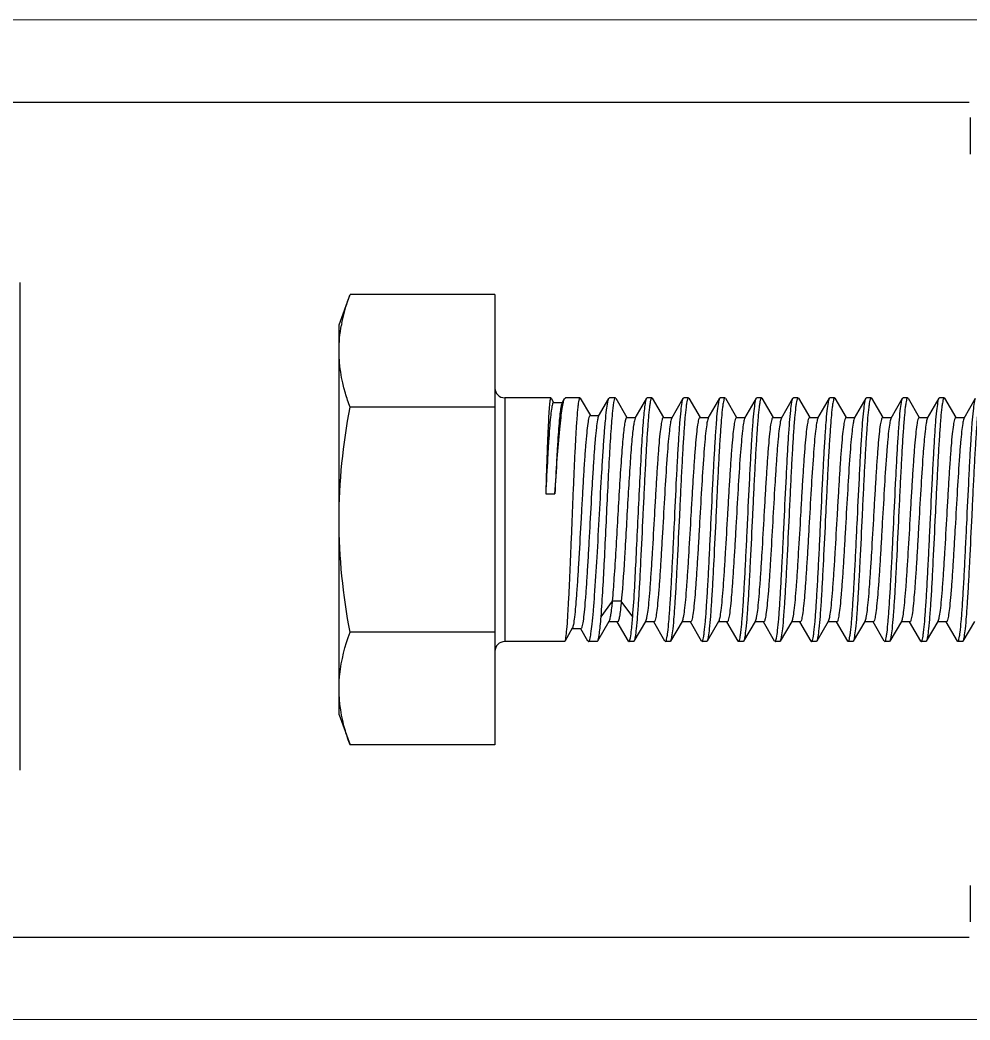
# Model space of a CAD drawing. Extents: x 1725261 to 1937680, y 860327 to 1571294.
# Drawn here: x 1854221.3 to 1854540.2, y 1227685.2 to 1228020.7 of the extents above; entities that cross this region are included whole.
import ezdxf

# ---------------------------------------------------------------- set-up
doc = ezdxf.new("R2010")
doc.units = 0
doc.header["$LTSCALE"] = 1000
doc.header["$MEASUREMENT"] = 0

msp = doc.modelspace()

# ---------------------------------------------------------------- linework, layer by layer
for p, q in [((1854842.73, 1228020.66), (1853849.2, 1228020.65)), ((1854539.86, 1227992.93), (1854194.68, 1227992.93)), ((1854540.16, 1227987.95), (1854540.16, 1227975.68)), ((1854221.28, 1227932.58), (1854221.28, 1227769.03)), ((1854328.36, 1227918.44), (1854332.05, 1227928.56)), ((1854380.7, 1227928.56), (1854332.05, 1227928.56)), ((1854380.7, 1227928.56), (1854380.7, 1227777.48)), ((1854328.36, 1227787.6), (1854328.36, 1227918.44)), ((1854383.97, 1227893.9), (1854383.97, 1227812.13)), ((1854399.47, 1227893.9), (1854383.97, 1227893.9)), ((1854399.47, 1227893.9), (1854383.97, 1227893.9)), ((1854399.47, 1227893.9), (1854399.45, 1227893.9)), ((1854399.54, 1227893.84), (1854399.47, 1227893.9)), ((1854399.54, 1227893.84), (1854400.39, 1227892.37)), ((1854400.33, 1227892.33), (1854403.31, 1227892.33)), ((1854403.23, 1227892.19), (1854404.09, 1227893.66)), ((1854404.09, 1227893.66), (1854404.37, 1227893.9)), ((1854409.2, 1227893.9), (1854404.37, 1227893.9)), ((1854409.2, 1227893.9), (1854404.37, 1227893.9)), ((1854409.2, 1227893.9), (1854409.18, 1227893.9)), ((1854409.33, 1227893.79), (1854409.2, 1227893.9)), ((1854409.33, 1227893.79), (1854412.73, 1227887.96)), ((1854415.51, 1227887.8), (1854418.95, 1227893.73)), ((1854418.95, 1227893.73), (1854419.15, 1227893.9)), ((1854421.08, 1227893.9), (1854419.15, 1227893.9)), ((1854421.08, 1227893.9), (1854419.15, 1227893.9)), ((1854421.24, 1227893.77), (1854421.08, 1227893.9)), ((1854421.24, 1227893.77), (1854425.01, 1227887.28)), ((1854427.79, 1227887.12), (1854431.65, 1227893.77)), ((1854431.65, 1227893.77), (1854431.81, 1227893.9)), ((1854433.34, 1227893.9), (1854431.81, 1227893.9)), ((1854433.34, 1227893.9), (1854431.81, 1227893.9)), ((1854433.34, 1227893.9), (1854433.32, 1227893.9)), ((1854433.51, 1227893.77), (1854433.34, 1227893.9)), ((1854433.51, 1227893.77), (1854437.28, 1227887.28)), ((1854440.06, 1227887.12), (1854443.91, 1227893.77)), ((1854443.91, 1227893.77), (1854444.07, 1227893.9)), ((1854445.61, 1227893.9), (1854444.07, 1227893.9)), ((1854445.61, 1227893.9), (1854444.07, 1227893.9)), ((1854445.61, 1227893.9), (1854445.59, 1227893.9)), ((1854445.77, 1227893.77), (1854445.61, 1227893.9)), ((1854445.77, 1227893.77), (1854449.55, 1227887.28)), ((1854452.32, 1227887.12), (1854456.18, 1227893.77)), ((1854456.18, 1227893.77), (1854456.34, 1227893.9)), ((1854457.88, 1227893.9), (1854456.34, 1227893.9)), ((1854457.88, 1227893.9), (1854456.34, 1227893.9)), ((1854457.88, 1227893.9), (1854457.85, 1227893.9)), ((1854458.04, 1227893.77), (1854457.88, 1227893.9)), ((1854458.04, 1227893.77), (1854461.81, 1227887.28)), ((1854464.59, 1227887.12), (1854468.45, 1227893.77)), ((1854468.45, 1227893.77), (1854468.61, 1227893.9)), ((1854470.14, 1227893.9), (1854468.61, 1227893.9)), ((1854470.14, 1227893.9), (1854468.61, 1227893.9)), ((1854470.14, 1227893.9), (1854470.12, 1227893.9)), ((1854470.3, 1227893.77), (1854470.14, 1227893.9)), ((1854470.3, 1227893.77), (1854474.08, 1227887.28)), ((1854476.86, 1227887.12), (1854480.71, 1227893.77)), ((1854480.71, 1227893.77), (1854480.87, 1227893.9)), ((1854482.41, 1227893.9), (1854480.87, 1227893.9)), ((1854482.41, 1227893.9), (1854480.87, 1227893.9)), ((1854482.41, 1227893.9), (1854482.39, 1227893.9)), ((1854482.57, 1227893.77), (1854482.41, 1227893.9)), ((1854482.57, 1227893.77), (1854486.34, 1227887.28)), ((1854489.12, 1227887.12), (1854492.98, 1227893.77)), ((1854492.98, 1227893.77), (1854493.14, 1227893.9)), ((1854494.68, 1227893.9), (1854493.14, 1227893.9)), ((1854494.68, 1227893.9), (1854493.14, 1227893.9)), ((1854494.68, 1227893.9), (1854494.65, 1227893.9)), ((1854494.84, 1227893.77), (1854494.68, 1227893.9)), ((1854494.84, 1227893.77), (1854498.61, 1227887.28)), ((1854501.39, 1227887.12), (1854505.25, 1227893.77)), ((1854505.25, 1227893.77), (1854505.41, 1227893.9)), ((1854506.94, 1227893.9), (1854505.41, 1227893.9)), ((1854506.94, 1227893.9), (1854505.41, 1227893.9)), ((1854506.94, 1227893.9), (1854506.92, 1227893.9)), ((1854507.1, 1227893.77), (1854506.94, 1227893.9)), ((1854507.1, 1227893.77), (1854510.88, 1227887.28)), ((1854513.66, 1227887.12), (1854517.51, 1227893.77)), ((1854517.51, 1227893.77), (1854517.67, 1227893.9)), ((1854519.21, 1227893.9), (1854517.67, 1227893.9)), ((1854519.21, 1227893.9), (1854517.67, 1227893.9)), ((1854519.21, 1227893.9), (1854519.19, 1227893.9)), ((1854519.37, 1227893.77), (1854519.21, 1227893.9)), ((1854519.37, 1227893.77), (1854523.14, 1227887.28)), ((1854525.92, 1227887.12), (1854529.78, 1227893.77)), ((1854529.78, 1227893.77), (1854529.94, 1227893.9)), ((1854531.48, 1227893.9), (1854529.94, 1227893.9)), ((1854531.48, 1227893.9), (1854529.94, 1227893.9)), ((1854531.48, 1227893.9), (1854531.45, 1227893.9)), ((1854531.64, 1227893.77), (1854531.48, 1227893.9)), ((1854531.64, 1227893.77), (1854535.41, 1227887.28)), ((1854538.19, 1227887.12), (1854542.04, 1227893.77)), ((1854380.7, 1227890.79), (1854332.05, 1227890.79)), ((1854412.63, 1227887.96), (1854415.6, 1227887.96)), ((1854424.92, 1227887.28), (1854427.89, 1227887.28)), ((1854437.18, 1227887.28), (1854440.15, 1227887.28)), ((1854440.06, 1227887.12), (1854439.98, 1227886.96)), ((1854449.45, 1227887.28), (1854452.42, 1227887.28)), ((1854452.32, 1227887.12), (1854452.24, 1227886.95)), ((1854461.72, 1227887.28), (1854464.69, 1227887.28)), ((1854464.59, 1227887.12), (1854464.51, 1227886.94)), ((1854473.98, 1227887.28), (1854476.95, 1227887.28)), ((1854486.25, 1227887.28), (1854489.22, 1227887.28)), ((1854489.12, 1227887.12), (1854489.03, 1227886.92)), ((1854498.52, 1227887.28), (1854501.49, 1227887.28)), ((1854501.39, 1227887.12), (1854501.3, 1227886.92)), ((1854510.78, 1227887.28), (1854513.75, 1227887.28)), ((1854513.66, 1227887.12), (1854513.56, 1227886.91)), ((1854523.05, 1227887.28), (1854526.02, 1227887.28)), ((1854525.92, 1227887.12), (1854525.82, 1227886.9)), ((1854535.31, 1227887.28), (1854538.28, 1227887.28)), ((1854538.19, 1227887.12), (1854538.09, 1227886.89)), ((1854397.74, 1227861.72), (1854400.8, 1227861.72)), ((1854420.05, 1227825.75), (1854416.21, 1227820.47)), ((1854423.12, 1227825.75), (1854420.05, 1227825.75)), ((1854426.94, 1227820.47), (1854423.12, 1227825.75)), ((1854418.97, 1227818.9), (1854415.11, 1227812.26)), ((1854421.85, 1227818.73), (1854418.88, 1227818.73)), ((1854425.5, 1227812.27), (1854421.75, 1227818.73)), ((1854431.24, 1227818.92), (1854427.37, 1227812.27)), ((1854434.12, 1227818.75), (1854431.15, 1227818.75)), ((1854437.78, 1227812.27), (1854434.02, 1227818.75)), ((1854443.51, 1227818.92), (1854439.64, 1227812.27)), ((1854446.38, 1227818.75), (1854443.41, 1227818.75)), ((1854450.05, 1227812.27), (1854446.29, 1227818.75)), ((1854455.77, 1227818.92), (1854451.9, 1227812.27)), ((1854458.65, 1227818.75), (1854455.68, 1227818.75)), ((1854462.31, 1227812.27), (1854458.55, 1227818.75)), ((1854468.04, 1227818.92), (1854464.17, 1227812.27)), ((1854470.92, 1227818.75), (1854467.95, 1227818.75)), ((1854474.58, 1227812.27), (1854470.82, 1227818.75)), ((1854471.02, 1227818.8), (1854470.92, 1227818.75)), ((1854480.31, 1227818.92), (1854476.44, 1227812.27)), ((1854483.18, 1227818.75), (1854480.21, 1227818.75)), ((1854486.85, 1227812.27), (1854483.09, 1227818.75)), ((1854492.57, 1227818.92), (1854488.7, 1227812.27)), ((1854495.45, 1227818.75), (1854492.48, 1227818.75)), ((1854499.11, 1227812.27), (1854495.35, 1227818.75)), ((1854504.84, 1227818.92), (1854500.97, 1227812.27)), ((1854507.72, 1227818.75), (1854504.74, 1227818.75)), ((1854511.38, 1227812.27), (1854507.62, 1227818.75)), ((1854517.11, 1227818.92), (1854513.24, 1227812.27)), ((1854519.98, 1227818.75), (1854517.01, 1227818.75)), ((1854523.64, 1227812.27), (1854519.89, 1227818.75)), ((1854529.37, 1227818.92), (1854525.5, 1227812.27)), ((1854532.25, 1227818.75), (1854529.28, 1227818.75)), ((1854535.91, 1227812.27), (1854532.15, 1227818.75)), ((1854541.64, 1227818.92), (1854537.77, 1227812.27)), ((1854380.7, 1227815.25), (1854332.05, 1227815.25)), ((1854406.66, 1227816.6), (1854404.12, 1227812.22)), ((1854409.55, 1227816.44), (1854406.57, 1227816.44)), ((1854411.84, 1227812.33), (1854409.48, 1227816.4)), ((1854404.02, 1227812.13), (1854383.97, 1227812.13)), ((1854404.02, 1227812.13), (1854383.97, 1227812.13)), ((1854404.12, 1227812.22), (1854404.02, 1227812.13)), ((1854411.84, 1227812.33), (1854412.08, 1227812.13)), ((1854414.96, 1227812.13), (1854412.08, 1227812.13)), ((1854414.96, 1227812.13), (1854412.08, 1227812.13)), ((1854415.11, 1227812.26), (1854414.96, 1227812.13)), ((1854425.5, 1227812.27), (1854425.66, 1227812.13)), ((1854427.21, 1227812.13), (1854425.66, 1227812.13)), ((1854427.21, 1227812.13), (1854425.66, 1227812.13)), ((1854427.37, 1227812.27), (1854427.21, 1227812.13)), ((1854437.78, 1227812.27), (1854437.94, 1227812.13)), ((1854439.48, 1227812.13), (1854437.94, 1227812.13)), ((1854439.48, 1227812.13), (1854437.94, 1227812.13)), ((1854437.94, 1227812.13), (1854437.96, 1227812.13)), ((1854439.64, 1227812.27), (1854439.48, 1227812.13)), ((1854450.05, 1227812.27), (1854450.21, 1227812.13)), ((1854451.74, 1227812.13), (1854450.21, 1227812.13)), ((1854451.74, 1227812.13), (1854450.21, 1227812.13)), ((1854450.21, 1227812.13), (1854450.23, 1227812.13)), ((1854451.9, 1227812.27), (1854451.74, 1227812.13)), ((1854462.31, 1227812.27), (1854462.47, 1227812.13)), ((1854464.01, 1227812.13), (1854462.47, 1227812.13)), ((1854464.01, 1227812.13), (1854462.47, 1227812.13)), ((1854462.47, 1227812.13), (1854462.5, 1227812.13)), ((1854464.06, 1227812.14), (1854464.01, 1227812.13)), ((1854464.12, 1227812.19), (1854464.06, 1227812.14)), ((1854464.17, 1227812.27), (1854464.12, 1227812.19)), ((1854474.58, 1227812.27), (1854474.74, 1227812.13)), ((1854474.74, 1227812.13), (1854474.79, 1227812.14)), ((1854476.28, 1227812.13), (1854474.74, 1227812.13)), ((1854474.79, 1227812.14), (1854474.85, 1227812.19)), ((1854476.28, 1227812.13), (1854474.85, 1227812.13)), ((1854476.44, 1227812.27), (1854476.28, 1227812.13)), ((1854486.85, 1227812.27), (1854487.01, 1227812.13)), ((1854488.54, 1227812.13), (1854487.01, 1227812.13)), ((1854488.54, 1227812.13), (1854487.01, 1227812.13)), ((1854487.01, 1227812.13), (1854487.03, 1227812.13)), ((1854488.7, 1227812.27), (1854488.54, 1227812.13)), ((1854499.11, 1227812.27), (1854499.27, 1227812.13)), ((1854500.81, 1227812.13), (1854499.27, 1227812.13)), ((1854500.81, 1227812.13), (1854499.27, 1227812.13)), ((1854499.27, 1227812.13), (1854499.3, 1227812.13)), ((1854500.97, 1227812.27), (1854500.81, 1227812.13)), ((1854511.38, 1227812.27), (1854511.54, 1227812.13)), ((1854513.08, 1227812.13), (1854511.54, 1227812.13)), ((1854513.08, 1227812.13), (1854511.54, 1227812.13)), ((1854511.54, 1227812.13), (1854511.56, 1227812.13)), ((1854513.24, 1227812.27), (1854513.08, 1227812.13)), ((1854523.64, 1227812.27), (1854523.81, 1227812.13)), ((1854525.34, 1227812.13), (1854523.81, 1227812.13)), ((1854525.34, 1227812.13), (1854523.81, 1227812.13)), ((1854523.81, 1227812.13), (1854523.83, 1227812.13)), ((1854525.5, 1227812.27), (1854525.34, 1227812.13)), ((1854535.91, 1227812.27), (1854536.07, 1227812.13)), ((1854537.61, 1227812.13), (1854536.07, 1227812.13)), ((1854537.61, 1227812.13), (1854536.07, 1227812.13)), ((1854536.07, 1227812.13), (1854536.09, 1227812.13)), ((1854537.77, 1227812.27), (1854537.61, 1227812.13)), ((1854328.36, 1227787.6), (1854332.05, 1227777.48)), ((1854380.7, 1227777.48), (1854332.05, 1227777.48)), ((1854540.16, 1227730.35), (1854540.16, 1227718.09)), ((1854539.91, 1227712.83), (1854198.91, 1227712.83)), ((1854842.21, 1227685.39), (1853849.2, 1227685.19))]:
    msp.add_line(p, q)
for centre, radius, start, end in [((1854381.15, 1227908.65), 52.86, 168.6931, 169.4725), ((1854383.97, 1227897.18), 3.27, 180, 270), ((1854383.97, 1227808.86), 3.27, 90, 180)]:
    msp.add_arc(centre, radius, start, end)
for points, knots in [([(1854329.32, 1227919.02), (1854329.8, 1227921.44), (1854330.68, 1227924.64), (1854331.76, 1227927.77), (1854332.05, 1227928.56)], [0, 0, 0, 0, 0.746895, 1, 1, 1, 1]), ([(1854332.05, 1227890.79), (1854331.48, 1227892.33), (1854329.46, 1227898.43), (1854328.36, 1227904.89), (1854328.36, 1227909.67)], [0, 0, 0, 0, 0.255696, 1, 1, 1, 1]), ([(1854399.45, 1227893.9), (1854399.39, 1227893.88), (1854399.31, 1227893.62), (1854399.21, 1227893.19), (1854399.1, 1227892.41), (1854398.94, 1227890.88), (1854398.76, 1227888.28), (1854398.55, 1227884.45), (1854398.35, 1227879.72), (1854398.14, 1227874.23), (1854397.94, 1227868.15), (1854397.8, 1227863.91), (1854397.74, 1227861.72)], [0, 0, 0, 0, 0.006463, 0.021259, 0.044741, 0.076818, 0.165921, 0.286162, 0.434178, 0.605806, 0.79621, 1, 1, 1, 1]), ([(1854400.33, 1227892.33), (1854400.26, 1227892.33), (1854400.1, 1227892.11), (1854399.89, 1227891.4), (1854399.6, 1227889.76), (1854399.3, 1227887.09), (1854398.99, 1227883.43), (1854398.67, 1227878.93), (1854398.23, 1227871.6), (1854397.94, 1227865.78), (1854397.74, 1227861.72)], [0, 0, 0, 0, 0.007029, 0.021662, 0.076602, 0.165188, 0.285057, 0.432865, 0.604499, 1, 1, 1, 1]), ([(1854400.8, 1227861.72), (1854401.07, 1227865.67), (1854401.57, 1227872.9), (1854402.25, 1227881.43), (1854402.83, 1227887.02), (1854403.21, 1227890.05), (1854403.6, 1227892.17), (1854403.88, 1227893.3), (1854404.09, 1227893.66)], [0, 0, 0, 0, 0.369025, 0.676578, 0.797829, 0.893394, 0.961137, 1, 1, 1, 1]), ([(1854403.23, 1227892.19), (1854403.05, 1227891.88), (1854402.86, 1227890.86), (1854402.55, 1227888.92), (1854402.28, 1227886.06), (1854401.98, 1227882.41), (1854401.68, 1227878.02), (1854401.27, 1227871.05), (1854400.99, 1227865.54), (1854400.8, 1227861.72)], [0, 0, 0, 0, 0.03477, 0.099862, 0.194036, 0.315014, 0.459836, 0.624963, 1, 1, 1, 1]), ([(1854409.18, 1227893.9), (1854409.09, 1227893.88), (1854408.96, 1227893.54), (1854408.82, 1227892.97), (1854408.66, 1227891.97), (1854408.42, 1227890), (1854408.15, 1227886.67), (1854407.83, 1227881.81), (1854407.52, 1227875.89), (1854407.21, 1227869.13), (1854406.89, 1227861.79), (1854406.58, 1227854.12), (1854406.27, 1227846.41), (1854405.96, 1227838.95), (1854405.66, 1227832), (1854405.36, 1227825.81), (1854405.05, 1227820.64), (1854404.8, 1227816.61), (1854404.46, 1227813.98), (1854404.33, 1227812.59), (1854404.12, 1227812.22)], [0, 0, 0, 0, 0.003479, 0.011119, 0.023138, 0.039478, 0.084569, 0.144819, 0.218054, 0.30161, 0.392438, 0.487225, 0.582511, 0.674818, 0.760772, 0.837237, 0.901428, 0.951015, 0.984221, 1, 1, 1, 1]), ([(1854412.51, 1227812.82), (1854412.71, 1227813.46), (1854413.01, 1227815.19), (1854413.4, 1227818.36), (1854413.79, 1227822.64), (1854414.37, 1227830.12), (1854415.03, 1227840.99), (1854415.79, 1227854.82), (1854416.43, 1227866.52), (1854416.97, 1227875.31), (1854417.35, 1227880.97), (1854417.74, 1227885.73), (1854418.1, 1227889.46), (1854418.49, 1227891.99), (1854418.72, 1227893.34), (1854418.95, 1227893.73)], [0, 0, 0, 0, 0.024854, 0.064557, 0.117968, 0.183425, 0.34188, 0.519926, 0.695025, 0.774452, 0.845022, 0.904492, 0.95099, 0.983092, 1, 1, 1, 1]), ([(1854420.73, 1227893.26), (1854420.4, 1227892.05), (1854420.07, 1227888.53), (1854419.51, 1227881.96), (1854419, 1227872.97), (1854418.45, 1227862.33), (1854417.92, 1227850.92), (1854417.23, 1227836.88), (1854416.71, 1227826.74), (1854416.21, 1227820.47)], [0, 0, 0, 0, 0.051689, 0.144713, 0.271544, 0.421712, 0.582779, 0.741399, 1, 1, 1, 1]), ([(1854421.08, 1227893.9), (1854421, 1227893.9), (1854420.83, 1227893.64), (1854420.78, 1227893.43), (1854420.73, 1227893.26)], [0, 0, 0, 0, 0.316243, 1, 1, 1, 1]), ([(1854426.94, 1227820.47), (1854427.46, 1227827.05), (1854428, 1227837.66), (1854428.71, 1227852.33), (1854429.27, 1227864.13), (1854429.83, 1227874.92), (1854430.31, 1227882.84), (1854430.73, 1227887.94), (1854431, 1227890.66), (1854431.29, 1227892.5), (1854431.48, 1227893.47), (1854431.65, 1227893.77)], [0, 0, 0, 0, 0.269192, 0.433946, 0.599559, 0.751167, 0.875181, 0.923254, 0.96054, 0.986252, 1, 1, 1, 1]), ([(1854433.32, 1227893.9), (1854433.23, 1227893.88), (1854433.07, 1227893.55), (1854432.92, 1227892.98), (1854432.74, 1227891.99), (1854432.47, 1227890.03), (1854432.16, 1227886.74), (1854431.8, 1227881.92), (1854431.44, 1227876.06), (1854431.08, 1227869.36), (1854430.71, 1227862.06), (1854430.23, 1227851.93), (1854429.75, 1227841.92), (1854429.25, 1227832.38), (1854428.89, 1227826.18), (1854428.52, 1227820.95), (1854428.2, 1227816.86), (1854427.81, 1227814.13), (1854427.61, 1227812.68), (1854427.37, 1227812.27)], [0, 0, 0, 0, 0.003606, 0.011247, 0.023194, 0.039404, 0.084092, 0.143784, 0.216355, 0.299204, 0.389343, 0.483517, 0.670349, 0.756272, 0.83299, 0.897744, 0.948219, 0.982646, 1, 1, 1, 1]), ([(1854437.96, 1227812.13), (1854438.06, 1227812.16), (1854438.21, 1227812.49), (1854438.37, 1227813.06), (1854438.55, 1227814.04), (1854438.82, 1227816), (1854439.13, 1227819.29), (1854439.49, 1227824.11), (1854439.85, 1227829.98), (1854440.21, 1227836.68), (1854440.57, 1227843.97), (1854441.06, 1227854.09), (1854441.53, 1227864.11), (1854442.03, 1227873.64), (1854442.39, 1227879.85), (1854442.76, 1227885.07), (1854443.09, 1227889.17), (1854443.48, 1227891.91), (1854443.68, 1227893.35), (1854443.91, 1227893.77)], [0, 0, 0, 0, 0.00361, 0.011255, 0.023205, 0.039416, 0.084097, 0.143781, 0.216343, 0.299178, 0.3893, 0.483456, 0.670274, 0.756195, 0.832914, 0.897676, 0.948169, 0.98262, 1, 1, 1, 1]), ([(1854445.59, 1227893.9), (1854445.49, 1227893.88), (1854445.34, 1227893.55), (1854445.18, 1227892.98), (1854445, 1227891.99), (1854444.74, 1227890.03), (1854444.42, 1227886.74), (1854444.07, 1227881.93), (1854443.71, 1227876.06), (1854443.34, 1227869.36), (1854442.98, 1227862.07), (1854442.49, 1227851.94), (1854442.02, 1227841.92), (1854441.52, 1227832.38), (1854441.16, 1227826.18), (1854440.79, 1227820.95), (1854440.47, 1227816.86), (1854440.08, 1227814.13), (1854439.88, 1227812.68), (1854439.64, 1227812.27)], [0, 0, 0, 0, 0.003604, 0.011244, 0.023189, 0.039398, 0.084081, 0.143773, 0.216344, 0.29919, 0.389328, 0.483502, 0.67034, 0.756263, 0.832984, 0.89774, 0.948217, 0.982646, 1, 1, 1, 1]), ([(1854450.23, 1227812.13), (1854450.33, 1227812.16), (1854450.48, 1227812.49), (1854450.64, 1227813.06), (1854450.82, 1227814.04), (1854451.08, 1227816), (1854451.4, 1227819.29), (1854451.75, 1227824.11), (1854452.11, 1227829.98), (1854452.48, 1227836.68), (1854452.84, 1227843.97), (1854453.33, 1227854.09), (1854453.8, 1227864.11), (1854454.3, 1227873.64), (1854454.66, 1227879.85), (1854455.03, 1227885.08), (1854455.35, 1227889.17), (1854455.74, 1227891.91), (1854455.94, 1227893.35), (1854456.18, 1227893.77)], [0, 0, 0, 0, 0.003611, 0.011257, 0.023206, 0.039418, 0.084102, 0.143788, 0.216352, 0.299187, 0.389308, 0.483466, 0.670283, 0.7562, 0.832918, 0.897681, 0.948172, 0.982621, 1, 1, 1, 1]), ([(1854457.85, 1227893.9), (1854457.76, 1227893.88), (1854457.61, 1227893.55), (1854457.45, 1227892.98), (1854457.27, 1227891.99), (1854457, 1227890.03), (1854456.69, 1227886.74), (1854456.33, 1227881.92), (1854455.97, 1227876.06), (1854455.61, 1227869.36), (1854455.24, 1227862.07), (1854454.76, 1227851.94), (1854454.28, 1227841.92), (1854453.78, 1227832.38), (1854453.43, 1227826.18), (1854453.06, 1227820.95), (1854452.73, 1227816.86), (1854452.34, 1227814.13), (1854452.14, 1227812.68), (1854451.9, 1227812.27)], [0, 0, 0, 0, 0.003606, 0.011247, 0.023192, 0.039401, 0.084085, 0.143776, 0.216348, 0.299195, 0.38933, 0.483503, 0.670342, 0.756264, 0.832982, 0.897739, 0.948217, 0.982647, 1, 1, 1, 1]), ([(1854462.5, 1227812.13), (1854462.59, 1227812.16), (1854462.74, 1227812.49), (1854462.9, 1227813.06), (1854463.08, 1227814.04), (1854463.35, 1227816), (1854463.66, 1227819.29), (1854464.02, 1227824.11), (1854464.38, 1227829.98), (1854464.74, 1227836.68), (1854465.11, 1227843.97), (1854465.59, 1227854.09), (1854466.07, 1227864.11), (1854466.57, 1227873.64), (1854466.93, 1227879.85), (1854467.29, 1227885.08), (1854467.62, 1227889.17), (1854468.01, 1227891.91), (1854468.21, 1227893.35), (1854468.45, 1227893.77)], [0, 0, 0, 0, 0.00361, 0.011255, 0.023204, 0.039415, 0.0841, 0.143787, 0.21635, 0.299184, 0.389308, 0.483468, 0.670284, 0.7562, 0.83292, 0.897683, 0.948173, 0.982621, 1, 1, 1, 1]), ([(1854470.12, 1227893.9), (1854470.03, 1227893.88), (1854469.87, 1227893.55), (1854469.72, 1227892.98), (1854469.54, 1227891.99), (1854469.27, 1227890.04), (1854468.96, 1227886.75), (1854468.6, 1227881.93), (1854468.24, 1227876.06), (1854467.87, 1227869.36), (1854467.51, 1227862.07), (1854467.02, 1227851.94), (1854466.55, 1227841.92), (1854466.05, 1227832.39), (1854465.69, 1227826.18), (1854465.32, 1227820.95), (1854465, 1227816.86), (1854464.61, 1227814.13), (1854464.41, 1227812.68), (1854464.17, 1227812.27)], [0, 0, 0, 0, 0.003598, 0.011231, 0.023168, 0.039371, 0.084041, 0.143721, 0.216288, 0.299135, 0.389272, 0.483446, 0.670301, 0.756235, 0.832961, 0.897725, 0.94821, 0.982644, 1, 1, 1, 1]), ([(1854474.85, 1227812.19), (1854474.94, 1227812.3), (1854475.07, 1227812.69), (1854475.35, 1227813.9), (1854475.64, 1227816.29), (1854476, 1227820.07), (1854476.34, 1227825.03), (1854476.7, 1227830.96), (1854477.06, 1227837.67), (1854477.42, 1227844.92), (1854477.9, 1227854.91), (1854478.37, 1227864.76), (1854478.86, 1227874.11), (1854479.21, 1227880.18), (1854479.58, 1227885.28), (1854479.9, 1227889.28), (1854480.28, 1227891.95), (1854480.48, 1227893.36), (1854480.71, 1227893.77)], [0, 0, 0, 0, 0.005244, 0.014609, 0.045815, 0.092875, 0.154195, 0.22765, 0.310678, 0.400368, 0.493572, 0.677434, 0.761652, 0.836715, 0.899999, 0.949307, 0.982964, 1, 1, 1, 1]), ([(1854482.39, 1227893.9), (1854482.29, 1227893.88), (1854482.14, 1227893.55), (1854481.98, 1227892.98), (1854481.8, 1227891.99), (1854481.53, 1227890.03), (1854481.22, 1227886.74), (1854480.86, 1227881.92), (1854480.5, 1227876.05), (1854480.14, 1227869.35), (1854479.78, 1227862.06), (1854479.29, 1227851.93), (1854478.82, 1227841.92), (1854478.32, 1227832.38), (1854477.96, 1227826.18), (1854477.59, 1227820.95), (1854477.27, 1227816.86), (1854476.88, 1227814.13), (1854476.68, 1227812.68), (1854476.44, 1227812.27)], [0, 0, 0, 0, 0.003608, 0.011251, 0.0232, 0.039412, 0.0841, 0.143792, 0.216367, 0.299219, 0.389359, 0.483531, 0.670361, 0.756279, 0.832994, 0.897747, 0.94822, 0.982647, 1, 1, 1, 1]), ([(1854487.03, 1227812.13), (1854487.13, 1227812.16), (1854487.28, 1227812.49), (1854487.44, 1227813.06), (1854487.62, 1227814.04), (1854487.88, 1227816), (1854488.19, 1227819.29), (1854488.55, 1227824.11), (1854488.91, 1227829.98), (1854489.28, 1227836.68), (1854489.64, 1227843.97), (1854490.13, 1227854.09), (1854490.6, 1227864.11), (1854491.1, 1227873.64), (1854491.46, 1227879.85), (1854491.83, 1227885.08), (1854492.15, 1227889.17), (1854492.54, 1227891.91), (1854492.74, 1227893.35), (1854492.98, 1227893.77)], [0, 0, 0, 0, 0.00361, 0.011255, 0.023204, 0.039414, 0.084096, 0.14378, 0.216342, 0.299175, 0.389295, 0.483453, 0.670272, 0.756195, 0.832918, 0.89768, 0.94817, 0.98262, 1, 1, 1, 1]), ([(1854494.65, 1227893.9), (1854494.56, 1227893.88), (1854494.41, 1227893.55), (1854494.25, 1227892.98), (1854494.07, 1227891.99), (1854493.8, 1227890.03), (1854493.49, 1227886.74), (1854493.13, 1227881.93), (1854492.77, 1227876.06), (1854492.41, 1227869.36), (1854492.04, 1227862.07), (1854491.56, 1227851.94), (1854491.08, 1227841.92), (1854490.58, 1227832.39), (1854490.22, 1227826.18), (1854489.86, 1227820.95), (1854489.53, 1227816.86), (1854489.14, 1227814.13), (1854488.94, 1227812.68), (1854488.7, 1227812.27)], [0, 0, 0, 0, 0.003605, 0.011245, 0.02319, 0.039398, 0.084078, 0.143767, 0.216337, 0.299182, 0.389315, 0.483487, 0.670329, 0.756258, 0.83298, 0.897737, 0.948214, 0.982645, 1, 1, 1, 1]), ([(1854499.3, 1227812.13), (1854499.39, 1227812.16), (1854499.54, 1227812.49), (1854499.7, 1227813.06), (1854499.88, 1227814.04), (1854500.15, 1227816), (1854500.46, 1227819.29), (1854500.82, 1227824.11), (1854501.18, 1227829.98), (1854501.54, 1227836.68), (1854501.91, 1227843.97), (1854502.39, 1227854.1), (1854502.87, 1227864.11), (1854503.37, 1227873.65), (1854503.72, 1227879.85), (1854504.09, 1227885.08), (1854504.42, 1227889.17), (1854504.81, 1227891.91), (1854505.01, 1227893.35), (1854505.25, 1227893.77)], [0, 0, 0, 0, 0.003613, 0.011261, 0.023214, 0.039428, 0.084117, 0.143805, 0.21637, 0.299211, 0.389338, 0.483496, 0.670304, 0.756216, 0.832931, 0.89769, 0.948176, 0.982622, 1, 1, 1, 1]), ([(1854506.92, 1227893.9), (1854506.82, 1227893.88), (1854506.67, 1227893.55), (1854506.51, 1227892.98), (1854506.33, 1227891.99), (1854506.07, 1227890.03), (1854505.75, 1227886.74), (1854505.4, 1227881.92), (1854505.04, 1227876.06), (1854504.67, 1227869.36), (1854504.31, 1227862.06), (1854503.82, 1227851.93), (1854503.35, 1227841.92), (1854502.85, 1227832.38), (1854502.49, 1227826.18), (1854502.12, 1227820.95), (1854501.8, 1227816.86), (1854501.41, 1227814.13), (1854501.21, 1227812.68), (1854500.97, 1227812.27)], [0, 0, 0, 0, 0.003606, 0.011248, 0.023195, 0.039406, 0.084093, 0.143786, 0.216358, 0.299206, 0.389346, 0.483519, 0.670351, 0.756273, 0.832991, 0.897744, 0.948219, 0.982646, 1, 1, 1, 1]), ([(1854511.56, 1227812.13), (1854511.66, 1227812.16), (1854511.81, 1227812.49), (1854511.97, 1227813.06), (1854512.15, 1227814.04), (1854512.41, 1227816), (1854512.73, 1227819.29), (1854513.08, 1227824.11), (1854513.44, 1227829.98), (1854513.81, 1227836.68), (1854514.17, 1227843.97), (1854514.66, 1227854.09), (1854515.13, 1227864.11), (1854515.63, 1227873.64), (1854515.99, 1227879.85), (1854516.36, 1227885.07), (1854516.68, 1227889.17), (1854517.07, 1227891.91), (1854517.27, 1227893.35), (1854517.51, 1227893.77)], [0, 0, 0, 0, 0.00361, 0.011255, 0.023204, 0.039415, 0.084097, 0.14378, 0.216342, 0.299177, 0.389299, 0.483455, 0.670274, 0.756194, 0.832913, 0.897676, 0.948169, 0.98262, 1, 1, 1, 1]), ([(1854519.19, 1227893.9), (1854519.09, 1227893.88), (1854518.94, 1227893.55), (1854518.78, 1227892.98), (1854518.6, 1227891.99), (1854518.33, 1227890.03), (1854518.02, 1227886.74), (1854517.66, 1227881.93), (1854517.3, 1227876.06), (1854516.94, 1227869.36), (1854516.58, 1227862.07), (1854516.09, 1227851.94), (1854515.62, 1227841.92), (1854515.12, 1227832.38), (1854514.76, 1227826.18), (1854514.39, 1227820.95), (1854514.06, 1227816.86), (1854513.67, 1227814.13), (1854513.47, 1227812.68), (1854513.24, 1227812.27)], [0, 0, 0, 0, 0.003605, 0.011245, 0.02319, 0.039399, 0.084083, 0.143774, 0.216346, 0.299192, 0.389329, 0.483503, 0.670341, 0.756263, 0.832983, 0.89774, 0.948218, 0.982646, 1, 1, 1, 1]), ([(1854523.83, 1227812.13), (1854523.92, 1227812.16), (1854524.08, 1227812.49), (1854524.23, 1227813.06), (1854524.41, 1227814.04), (1854524.68, 1227816), (1854524.99, 1227819.29), (1854525.35, 1227824.11), (1854525.71, 1227829.98), (1854526.07, 1227836.68), (1854526.44, 1227843.97), (1854526.92, 1227854.09), (1854527.4, 1227864.11), (1854527.9, 1227873.64), (1854528.26, 1227879.85), (1854528.63, 1227885.08), (1854528.95, 1227889.17), (1854529.34, 1227891.91), (1854529.54, 1227893.35), (1854529.78, 1227893.77)], [0, 0, 0, 0, 0.003611, 0.011257, 0.023206, 0.039418, 0.084102, 0.143789, 0.216352, 0.299187, 0.389308, 0.483467, 0.670284, 0.756201, 0.832919, 0.897682, 0.948173, 0.982621, 1, 1, 1, 1]), ([(1854531.45, 1227893.9), (1854531.36, 1227893.88), (1854531.2, 1227893.55), (1854531.05, 1227892.98), (1854530.87, 1227891.99), (1854530.6, 1227890.03), (1854530.29, 1227886.74), (1854529.93, 1227881.92), (1854529.57, 1227876.06), (1854529.21, 1227869.36), (1854528.84, 1227862.07), (1854528.36, 1227851.94), (1854527.88, 1227841.92), (1854527.38, 1227832.38), (1854527.02, 1227826.18), (1854526.65, 1227820.95), (1854526.33, 1227816.86), (1854525.94, 1227814.13), (1854525.74, 1227812.68), (1854525.5, 1227812.27)], [0, 0, 0, 0, 0.003606, 0.011247, 0.023193, 0.039402, 0.084085, 0.143776, 0.216348, 0.299195, 0.389329, 0.483501, 0.670341, 0.756263, 0.832981, 0.897738, 0.948217, 0.982646, 1, 1, 1, 1]), ([(1854536.09, 1227812.13), (1854536.19, 1227812.16), (1854536.34, 1227812.49), (1854536.5, 1227813.06), (1854536.68, 1227814.04), (1854536.95, 1227816), (1854537.26, 1227819.29), (1854537.62, 1227824.11), (1854537.98, 1227829.98), (1854538.34, 1227836.68), (1854538.71, 1227843.97), (1854539.19, 1227854.09), (1854539.66, 1227864.11), (1854540.16, 1227873.64), (1854540.52, 1227879.85), (1854540.89, 1227885.08), (1854541.22, 1227889.17), (1854541.61, 1227891.91), (1854541.81, 1227893.35), (1854542.04, 1227893.77)], [0, 0, 0, 0, 0.003609, 0.011254, 0.023203, 0.039414, 0.084098, 0.143785, 0.216348, 0.299182, 0.389306, 0.483467, 0.670283, 0.7562, 0.83292, 0.897683, 0.948173, 0.982621, 1, 1, 1, 1]), ([(1854543.72, 1227893.9), (1854543.62, 1227893.88), (1854543.47, 1227893.55), (1854543.31, 1227892.98), (1854543.13, 1227891.99), (1854542.87, 1227890.03), (1854542.55, 1227886.74), (1854542.2, 1227881.93), (1854541.84, 1227876.06), (1854541.47, 1227869.36), (1854541.11, 1227862.07), (1854540.62, 1227851.94), (1854540.15, 1227841.92), (1854539.65, 1227832.39), (1854539.29, 1227826.18), (1854538.92, 1227820.95), (1854538.6, 1227816.86), (1854538.21, 1227814.13), (1854538.01, 1227812.68), (1854537.77, 1227812.27)], [0, 0, 0, 0, 0.003605, 0.011246, 0.023191, 0.0394, 0.084081, 0.143769, 0.21634, 0.299187, 0.389322, 0.483492, 0.670333, 0.756258, 0.832977, 0.897734, 0.948214, 0.982646, 1, 1, 1, 1]), ([(1854412.63, 1227887.96), (1854412.55, 1227887.96), (1854412.36, 1227887.7), (1854412.12, 1227886.86), (1854411.78, 1227884.93), (1854411.44, 1227881.82), (1854411.08, 1227877.59), (1854410.71, 1227872.46), (1854410.35, 1227866.59), (1854409.98, 1227860.2), (1854409.49, 1227851.34), (1854409.02, 1227842.58), (1854408.52, 1227834.25), (1854408.16, 1227828.84), (1854407.8, 1227824.27), (1854407.47, 1227820.68), (1854407.1, 1227818.26), (1854406.88, 1227816.97), (1854406.66, 1227816.6)], [0, 0, 0, 0, 0.003512, 0.010895, 0.03862, 0.083116, 0.142813, 0.21551, 0.298517, 0.388779, 0.482991, 0.669589, 0.75528, 0.831778, 0.896415, 0.946979, 0.981812, 1, 1, 1, 1]), ([(1854415.51, 1227887.8), (1854415.28, 1227887.4), (1854415.06, 1227886.07), (1854414.67, 1227883.55), (1854414.33, 1227879.85), (1854413.96, 1227875.16), (1854413.6, 1227869.63), (1854413.1, 1227861.21), (1854412.62, 1227852.41), (1854412.13, 1227843.56), (1854411.77, 1227837.25), (1854411.41, 1227831.48), (1854411.05, 1227826.46), (1854410.69, 1227822.35), (1854410.36, 1227819.35), (1854410.04, 1227817.49), (1854409.8, 1227816.69), (1854409.63, 1227816.44), (1854409.55, 1227816.44)], [0, 0, 0, 0, 0.018969, 0.055155, 0.107429, 0.173883, 0.252061, 0.339075, 0.526651, 0.6204, 0.709614, 0.791122, 0.862062, 0.919981, 0.962927, 0.989567, 0.996641, 1, 1, 1, 1]), ([(1854424.92, 1227887.28), (1854424.75, 1227887.28), (1854424.5, 1227886.53), (1854424.25, 1227885.45), (1854423.96, 1227883.34), (1854423.67, 1227880.64), (1854423.37, 1227877.21), (1854422.96, 1227871.59), (1854422.46, 1227863.61), (1854421.88, 1227853.47), (1854421.3, 1227843.29), (1854420.72, 1227834.04), (1854420.29, 1227828.3), (1854420.05, 1227825.75)], [0, 0, 0, 0, 0.008312, 0.028859, 0.061939, 0.106893, 0.162683, 0.227987, 0.380684, 0.550376, 0.720797, 0.875605, 1, 1, 1, 1]), ([(1854427.79, 1227887.12), (1854427.64, 1227886.85), (1854427.44, 1227885.99), (1854427.16, 1227884.39), (1854426.88, 1227882.06), (1854426.47, 1227877.75), (1854425.99, 1227871.1), (1854425.43, 1227862.08), (1854424.88, 1227852.25), (1854424.17, 1227840.04), (1854423.63, 1227831.21), (1854423.12, 1227825.75)], [0, 0, 0, 0, 0.015086, 0.041871, 0.07998, 0.128634, 0.253127, 0.404426, 0.569162, 0.732754, 1, 1, 1, 1]), ([(1854437.18, 1227887.28), (1854437.1, 1227887.28), (1854436.92, 1227887.04), (1854436.68, 1227886.25), (1854436.36, 1227884.44), (1854436.02, 1227881.52), (1854435.66, 1227877.53), (1854435.3, 1227872.68), (1854434.94, 1227867.11), (1854434.58, 1227861.04), (1854434.09, 1227852.57), (1854433.62, 1227844.17), (1854433.12, 1227836.15), (1854432.76, 1227830.9), (1854432.39, 1227826.46), (1854432.06, 1227822.95), (1854431.69, 1227820.56), (1854431.46, 1227819.29), (1854431.24, 1227818.92)], [0, 0, 0, 0, 0.003515, 0.010772, 0.037949, 0.081609, 0.140308, 0.211978, 0.294061, 0.383612, 0.477415, 0.664253, 0.750571, 0.827952, 0.893624, 0.945254, 0.981055, 1, 1, 1, 1]), ([(1854439.98, 1227886.96), (1854439.79, 1227886.49), (1854439.54, 1227885.11), (1854439.19, 1227882.53), (1854438.85, 1227878.9), (1854438.33, 1227872.4), (1854437.74, 1227862.88), (1854437.17, 1227852.78), (1854436.69, 1227844.42), (1854436.33, 1227838.46), (1854435.97, 1227833.01), (1854435.62, 1227828.26), (1854435.26, 1227824.37), (1854434.93, 1227821.52), (1854434.61, 1227819.76), (1854434.37, 1227818.99), (1854434.2, 1227818.75), (1854434.12, 1227818.75)], [0, 0, 0, 0, 0.022133, 0.060618, 0.114292, 0.181331, 0.345799, 0.531244, 0.623802, 0.711913, 0.792495, 0.862731, 0.920179, 0.962872, 0.989439, 0.99654, 1, 1, 1, 1]), ([(1854449.45, 1227887.28), (1854449.37, 1227887.28), (1854449.19, 1227887.04), (1854448.95, 1227886.25), (1854448.62, 1227884.44), (1854448.29, 1227881.52), (1854447.93, 1227877.53), (1854447.57, 1227872.68), (1854447.21, 1227867.11), (1854446.84, 1227861.04), (1854446.36, 1227852.57), (1854445.88, 1227844.17), (1854445.38, 1227836.15), (1854445.02, 1227830.9), (1854444.66, 1227826.46), (1854444.33, 1227822.95), (1854443.95, 1227820.56), (1854443.73, 1227819.29), (1854443.51, 1227818.92)], [0, 0, 0, 0, 0.003515, 0.010772, 0.037949, 0.081609, 0.140308, 0.211978, 0.294061, 0.383612, 0.477415, 0.664253, 0.750571, 0.827952, 0.893624, 0.945254, 0.981055, 1, 1, 1, 1]), ([(1854452.24, 1227886.95), (1854452.05, 1227886.48), (1854451.8, 1227885.09), (1854451.45, 1227882.51), (1854451.11, 1227878.87), (1854450.6, 1227872.37), (1854450.01, 1227862.85), (1854449.44, 1227852.75), (1854448.96, 1227844.4), (1854448.6, 1227838.44), (1854448.24, 1227832.99), (1854447.89, 1227828.25), (1854447.53, 1227824.37), (1854447.2, 1227821.52), (1854446.88, 1227819.75), (1854446.64, 1227818.99), (1854446.46, 1227818.75), (1854446.38, 1227818.75)], [0, 0, 0, 0, 0.022272, 0.060873, 0.114636, 0.181733, 0.346234, 0.531618, 0.624122, 0.712171, 0.792687, 0.862862, 0.920257, 0.962907, 0.989448, 0.996542, 1, 1, 1, 1]), ([(1854461.72, 1227887.28), (1854461.64, 1227887.28), (1854461.46, 1227887.04), (1854461.21, 1227886.25), (1854460.89, 1227884.44), (1854460.55, 1227881.52), (1854460.19, 1227877.53), (1854459.84, 1227872.68), (1854459.47, 1227867.11), (1854459.11, 1227861.04), (1854458.62, 1227852.57), (1854458.15, 1227844.17), (1854457.65, 1227836.15), (1854457.29, 1227830.9), (1854456.93, 1227826.46), (1854456.59, 1227822.95), (1854456.22, 1227820.56), (1854455.99, 1227819.29), (1854455.77, 1227818.92)], [0, 0, 0, 0, 0.003515, 0.010772, 0.037949, 0.081609, 0.140308, 0.211978, 0.294061, 0.383612, 0.477416, 0.664253, 0.750571, 0.827952, 0.893624, 0.945254, 0.981055, 1, 1, 1, 1]), ([(1854464.51, 1227886.94), (1854464.32, 1227886.47), (1854464.07, 1227885.08), (1854463.71, 1227882.48), (1854463.37, 1227878.84), (1854462.86, 1227872.33), (1854462.27, 1227862.82), (1854461.7, 1227852.72), (1854461.22, 1227844.37), (1854460.86, 1227838.42), (1854460.5, 1227832.98), (1854460.15, 1227828.24), (1854459.8, 1227824.36), (1854459.47, 1227821.51), (1854459.14, 1227819.75), (1854458.91, 1227818.99), (1854458.73, 1227818.75), (1854458.65, 1227818.75)], [0, 0, 0, 0, 0.022411, 0.061128, 0.114979, 0.182135, 0.346668, 0.531991, 0.624441, 0.712428, 0.79288, 0.862992, 0.920333, 0.962942, 0.989457, 0.996545, 1, 1, 1, 1]), ([(1854473.98, 1227887.28), (1854473.9, 1227887.28), (1854473.72, 1227887.04), (1854473.48, 1227886.25), (1854473.15, 1227884.44), (1854472.82, 1227881.52), (1854472.46, 1227877.53), (1854472.1, 1227872.68), (1854471.74, 1227867.11), (1854471.37, 1227861.04), (1854470.89, 1227852.57), (1854470.42, 1227844.17), (1854469.92, 1227836.15), (1854469.56, 1227830.9), (1854469.19, 1227826.46), (1854468.86, 1227822.95), (1854468.49, 1227820.56), (1854468.26, 1227819.29), (1854468.04, 1227818.92)], [0, 0, 0, 0, 0.003515, 0.010771, 0.037948, 0.081607, 0.140304, 0.211972, 0.294053, 0.383603, 0.477405, 0.664241, 0.750559, 0.82794, 0.893613, 0.945246, 0.981049, 1, 1, 1, 1]), ([(1854476.86, 1227887.12), (1854476.64, 1227886.75), (1854476.42, 1227885.52), (1854476.06, 1227883.2), (1854475.73, 1227879.8), (1854475.37, 1227875.48), (1854475.01, 1227870.38), (1854474.52, 1227862.56), (1854473.94, 1227852.3), (1854473.36, 1227842.08), (1854472.87, 1227834.39), (1854472.52, 1227829.45), (1854472.15, 1227825.36), (1854471.84, 1227822.17), (1854471.45, 1227820.16), (1854471.27, 1227819.04), (1854471.02, 1227818.8)], [0, 0, 0, 0, 0.018521, 0.053335, 0.103489, 0.167313, 0.24262, 0.326812, 0.509979, 0.691635, 0.773988, 0.846813, 0.907599, 0.95427, 0.985299, 1, 1, 1, 1]), ([(1854486.25, 1227887.28), (1854486.17, 1227887.28), (1854485.99, 1227887.04), (1854485.75, 1227886.25), (1854485.42, 1227884.44), (1854485.09, 1227881.52), (1854484.73, 1227877.53), (1854484.37, 1227872.68), (1854484, 1227867.11), (1854483.64, 1227861.04), (1854483.16, 1227852.57), (1854482.68, 1227844.17), (1854482.18, 1227836.15), (1854481.82, 1227830.9), (1854481.46, 1227826.46), (1854481.12, 1227822.95), (1854480.75, 1227820.56), (1854480.53, 1227819.29), (1854480.31, 1227818.92)], [0, 0, 0, 0, 0.003516, 0.010771, 0.037949, 0.081609, 0.140308, 0.211978, 0.294061, 0.383613, 0.477416, 0.664254, 0.750571, 0.827952, 0.893624, 0.945254, 0.981055, 1, 1, 1, 1]), ([(1854489.03, 1227886.92), (1854488.84, 1227886.44), (1854488.59, 1227885.04), (1854488.24, 1227882.43), (1854487.9, 1227878.78), (1854487.39, 1227872.27), (1854486.8, 1227862.75), (1854486.23, 1227852.66), (1854485.75, 1227844.32), (1854485.39, 1227838.38), (1854485.03, 1227832.95), (1854484.68, 1227828.22), (1854484.33, 1227824.35), (1854484, 1227821.51), (1854483.68, 1227819.75), (1854483.44, 1227818.98), (1854483.26, 1227818.75), (1854483.18, 1227818.75)], [0, 0, 0, 0, 0.022688, 0.061638, 0.115664, 0.182937, 0.347534, 0.532736, 0.625078, 0.712941, 0.793264, 0.863253, 0.920487, 0.963013, 0.989475, 0.996549, 1, 1, 1, 1]), ([(1854498.52, 1227887.28), (1854498.43, 1227887.28), (1854498.26, 1227887.04), (1854498.01, 1227886.25), (1854497.69, 1227884.44), (1854497.35, 1227881.52), (1854496.99, 1227877.53), (1854496.63, 1227872.68), (1854496.27, 1227867.11), (1854495.91, 1227861.04), (1854495.42, 1227852.57), (1854494.95, 1227844.17), (1854494.45, 1227836.15), (1854494.09, 1227830.9), (1854493.73, 1227826.46), (1854493.39, 1227822.95), (1854493.02, 1227820.56), (1854492.79, 1227819.29), (1854492.57, 1227818.92)], [0, 0, 0, 0, 0.003516, 0.010771, 0.037949, 0.081609, 0.140308, 0.211978, 0.294061, 0.383613, 0.477416, 0.664254, 0.750571, 0.827952, 0.893624, 0.945254, 0.981055, 1, 1, 1, 1]), ([(1854501.3, 1227886.92), (1854501.11, 1227886.43), (1854500.86, 1227885.02), (1854500.5, 1227882.4), (1854500.16, 1227878.75), (1854499.65, 1227872.23), (1854499.07, 1227862.72), (1854498.49, 1227852.63), (1854498.02, 1227844.3), (1854497.66, 1227838.36), (1854497.3, 1227832.93), (1854496.95, 1227828.21), (1854496.59, 1227824.34), (1854496.26, 1227821.5), (1854495.94, 1227819.75), (1854495.7, 1227818.98), (1854495.53, 1227818.75), (1854495.45, 1227818.75)], [0, 0, 0, 0, 0.022827, 0.061892, 0.116006, 0.183337, 0.347966, 0.533107, 0.625396, 0.713197, 0.793455, 0.863383, 0.920563, 0.963048, 0.989484, 0.996552, 1, 1, 1, 1]), ([(1854510.78, 1227887.28), (1854510.7, 1227887.28), (1854510.52, 1227887.04), (1854510.28, 1227886.25), (1854509.95, 1227884.44), (1854509.62, 1227881.52), (1854509.26, 1227877.53), (1854508.9, 1227872.68), (1854508.54, 1227867.11), (1854508.17, 1227861.04), (1854507.69, 1227852.57), (1854507.21, 1227844.17), (1854506.72, 1227836.15), (1854506.36, 1227830.9), (1854505.99, 1227826.46), (1854505.66, 1227822.95), (1854505.29, 1227820.56), (1854505.06, 1227819.29), (1854504.84, 1227818.92)], [0, 0, 0, 0, 0.003516, 0.010771, 0.037949, 0.081609, 0.140308, 0.211978, 0.294061, 0.383613, 0.477416, 0.664254, 0.750571, 0.827952, 0.893624, 0.945254, 0.981055, 1, 1, 1, 1]), ([(1854513.56, 1227886.91), (1854513.37, 1227886.42), (1854513.12, 1227885.01), (1854512.77, 1227882.38), (1854512.43, 1227878.72), (1854511.92, 1227872.2), (1854511.33, 1227862.68), (1854510.76, 1227852.6), (1854510.28, 1227844.27), (1854509.92, 1227838.34), (1854509.57, 1227832.92), (1854509.21, 1227828.2), (1854508.86, 1227824.34), (1854508.53, 1227821.5), (1854508.21, 1227819.75), (1854507.97, 1227818.98), (1854507.79, 1227818.75), (1854507.72, 1227818.75)], [0, 0, 0, 0, 0.022966, 0.062146, 0.116347, 0.183737, 0.348398, 0.533478, 0.625714, 0.713453, 0.793647, 0.863513, 0.92064, 0.963083, 0.989493, 0.996554, 1, 1, 1, 1]), ([(1854523.05, 1227887.28), (1854522.97, 1227887.28), (1854522.79, 1227887.04), (1854522.55, 1227886.25), (1854522.22, 1227884.44), (1854521.89, 1227881.52), (1854521.53, 1227877.53), (1854521.17, 1227872.68), (1854520.8, 1227867.11), (1854520.44, 1227861.04), (1854519.95, 1227852.57), (1854519.48, 1227844.17), (1854518.98, 1227836.15), (1854518.62, 1227830.9), (1854518.26, 1227826.46), (1854517.92, 1227822.95), (1854517.55, 1227820.56), (1854517.32, 1227819.29), (1854517.11, 1227818.92)], [0, 0, 0, 0, 0.003516, 0.010771, 0.037949, 0.081609, 0.140308, 0.211978, 0.294061, 0.383613, 0.477416, 0.664254, 0.750571, 0.827952, 0.893624, 0.945254, 0.981055, 1, 1, 1, 1]), ([(1854525.82, 1227886.9), (1854525.63, 1227886.4), (1854525.38, 1227884.99), (1854525.03, 1227882.35), (1854524.69, 1227878.69), (1854524.18, 1227872.16), (1854523.59, 1227862.65), (1854523.02, 1227852.57), (1854522.55, 1227844.25), (1854522.19, 1227838.32), (1854521.83, 1227832.9), (1854521.48, 1227828.19), (1854521.12, 1227824.33), (1854520.8, 1227821.5), (1854520.47, 1227819.75), (1854520.24, 1227818.98), (1854520.06, 1227818.75), (1854519.98, 1227818.75)], [0, 0, 0, 0, 0.023104, 0.0624, 0.116688, 0.184136, 0.348829, 0.533848, 0.62603, 0.713708, 0.793837, 0.863642, 0.920716, 0.963118, 0.989503, 0.996556, 1, 1, 1, 1]), ([(1854535.31, 1227887.28), (1854535.23, 1227887.28), (1854535.05, 1227887.04), (1854534.81, 1227886.25), (1854534.49, 1227884.44), (1854534.15, 1227881.52), (1854533.79, 1227877.53), (1854533.43, 1227872.68), (1854533.07, 1227867.11), (1854532.71, 1227861.04), (1854532.22, 1227852.57), (1854531.75, 1227844.17), (1854531.25, 1227836.15), (1854530.89, 1227830.9), (1854530.52, 1227826.46), (1854530.19, 1227822.95), (1854529.82, 1227820.56), (1854529.59, 1227819.29), (1854529.37, 1227818.92)], [0, 0, 0, 0, 0.003516, 0.010771, 0.037949, 0.081609, 0.140308, 0.211978, 0.294061, 0.383613, 0.477416, 0.664254, 0.750571, 0.827952, 0.893624, 0.945254, 0.981055, 1, 1, 1, 1]), ([(1854538.09, 1227886.89), (1854537.9, 1227886.39), (1854537.65, 1227884.97), (1854537.3, 1227882.33), (1854536.95, 1227878.66), (1854536.45, 1227872.13), (1854535.86, 1227862.62), (1854535.29, 1227852.54), (1854534.81, 1227844.22), (1854534.45, 1227838.3), (1854534.1, 1227832.89), (1854533.74, 1227828.18), (1854533.39, 1227824.32), (1854533.06, 1227821.49), (1854532.74, 1227819.75), (1854532.5, 1227818.98), (1854532.33, 1227818.75), (1854532.25, 1227818.75)], [0, 0, 0, 0, 0.023243, 0.062653, 0.117029, 0.184534, 0.349259, 0.534218, 0.626347, 0.713963, 0.794028, 0.863772, 0.920792, 0.963153, 0.989511, 0.996558, 1, 1, 1, 1]), ([(1854420.05, 1227825.75), (1854419.91, 1227824.2), (1854419.71, 1227822.16), (1854419.3, 1227819.89), (1854419.11, 1227819.14), (1854418.97, 1227818.9)], [0, 0, 0, 0, 0.671595, 0.880111, 1, 1, 1, 1]), ([(1854423.12, 1227825.75), (1854423.03, 1227824.74), (1854422.85, 1227823.03), (1854422.55, 1227820.73), (1854422.28, 1227819.57), (1854422.03, 1227818.73), (1854421.85, 1227818.73)], [0, 0, 0, 0, 0.420495, 0.7305, 0.923007, 1, 1, 1, 1]), ([(1854416.21, 1227820.47), (1854416.13, 1227819.41), (1854415.97, 1227817.53), (1854415.71, 1227815.08), (1854415.44, 1227813.41), (1854415.27, 1227812.53), (1854415.11, 1227812.26)], [0, 0, 0, 0, 0.384742, 0.682919, 0.888847, 1, 1, 1, 1]), ([(1854425.99, 1227812.67), (1854426.26, 1227813.57), (1854426.56, 1227816.2), (1854426.81, 1227818.8), (1854426.94, 1227820.47)], [0, 0, 0, 0, 0.35995, 1, 1, 1, 1]), ([(1854328.36, 1227796.36), (1854328.36, 1227797.95), (1854328.7, 1227804.38), (1854330.39, 1227810.69), (1854332.05, 1227815.25)], [0, 0, 0, 0, 0.246324, 1, 1, 1, 1]), ([(1854412.08, 1227812.13), (1854412.12, 1227812.13), (1854412.38, 1227812.27), (1854412.44, 1227812.59), (1854412.51, 1227812.82)], [0, 0, 0, 0, 0.138496, 1, 1, 1, 1]), ([(1854425.66, 1227812.13), (1854425.69, 1227812.13), (1854425.89, 1227812.25), (1854425.93, 1227812.49), (1854425.99, 1227812.67)], [0, 0, 0, 0, 0.135051, 1, 1, 1, 1]), ([(1854332.05, 1227777.48), (1854331.48, 1227779.02), (1854329.46, 1227785.12), (1854328.36, 1227791.58), (1854328.36, 1227796.36)], [0, 0, 0, 0, 0.255696, 1, 1, 1, 1])]:
    msp.add_open_spline(points, degree=3, knots=knots)
for points in [[(1854328.36, 1227909.67), (1854328.36, 1227912.56), (1854328.65, 1227915.47), (1854329.18, 1227918.31)], [(1854328.36, 1227853.02), (1854328.36, 1227865.67), (1854329.78, 1227878.34), (1854332.05, 1227890.79)], [(1854332.05, 1227815.25), (1854329.78, 1227827.69), (1854328.36, 1227840.37), (1854328.36, 1227853.02)]]:
    msp.add_open_spline(points, degree=3)

doc.saveas('drawing.dxf')
